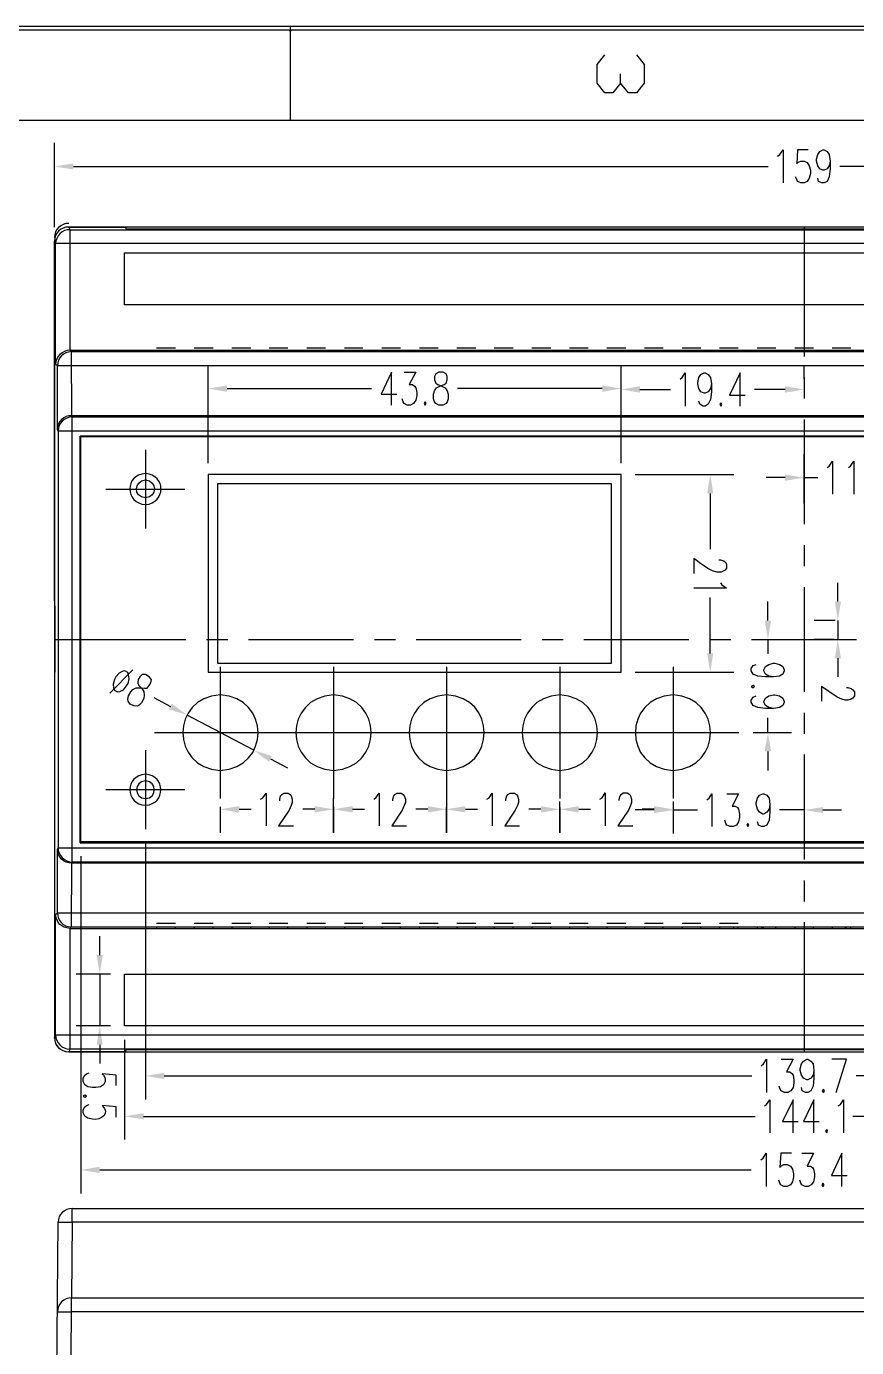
# Model space of a CAD drawing. Header units: millimetres. Extents: x 1731 to 2028, y 1528 to 1949.
# Drawn here: x 1843.1 to 1931.1, y 1808.7 to 1948.8 of the extents above; entities that cross this region are included whole.
import ezdxf

# ---------------------------------------------------------------- set-up
doc = ezdxf.new("R2010")
doc.units = ezdxf.units.MM
doc.layers.add('PDF_几何图形', color=7, linetype='Continuous')
doc.layers.add('PDF_实体填充', color=7, linetype='Continuous')

msp = doc.modelspace()

# ---------------------------------------------------------------- hatches: boundary and pattern name
at = {"layer": 'PDF_几何图形', "transparency": 33554559}
msp.add_hatch(color=256, dxfattribs=at).paths.add_polyline_path([(1871.18, 1948.45), (1871.18, 1948.42), (1871.15, 1948.29), (1871.02, 1948.26), (1870.9, 1948.29), (1870.87, 1948.42), (1870.87, 1948.45)])

# ---------------------------------------------------------------- linework, layer by layer
at = {"layer": 'PDF_几何图形', "lineweight": 25}
for points in [[(2027.97, 1948.8), (1731.06, 1948.8), (1731.06, 1528.88), (2027.97, 1528.88)], [(2027.97, 1948.42), (1731.06, 1948.42), (1731.09, 1948.42)], [(1871.02, 1948.8), (1871.02, 1938.83)], [(1906.06, 1942.78), (1905.23, 1941.76), (1904.39, 1941.76), (1903.56, 1942.78), (1903.56, 1944.76), (1904.39, 1945.78)], [(1907.73, 1945.78), (1908.56, 1944.76), (1908.56, 1942.78), (1907.73, 1941.76), (1906.89, 1941.76), (1906.06, 1942.78), (1906.06, 1943.77)], [(1846.02, 1927.52), (1846.02, 1936.44)], [(1922.7, 1935.05), (1922.95, 1935.2), (1923.29, 1935.7), (1923.29, 1932.21)], [(1925.94, 1935.7), (1924.83, 1935.7), (1924.74, 1934.22), (1924.83, 1934.37), (1925.17, 1934.52), (1925.51, 1934.52), (1925.85, 1934.37), (1926.06, 1934.03), (1926.19, 1933.54), (1926.19, 1933.2), (1926.06, 1932.7), (1925.85, 1932.36), (1925.51, 1932.21), (1925.17, 1932.21), (1924.83, 1932.36), (1924.74, 1932.55), (1924.61, 1932.86)], [(1928.29, 1934.52), (1928.19, 1934.03), (1927.95, 1933.69), (1927.64, 1933.54), (1927.52, 1933.54), (1927.18, 1933.69), (1926.96, 1934.03), (1926.84, 1934.52), (1926.84, 1934.71), (1926.96, 1935.2), (1927.18, 1935.54), (1927.52, 1935.7), (1927.64, 1935.7), (1927.95, 1935.54), (1928.19, 1935.2), (1928.29, 1934.52), (1928.29, 1933.69), (1928.19, 1932.86), (1927.95, 1932.36), (1927.64, 1932.21), (1927.39, 1932.21), (1927.05, 1932.36), (1926.96, 1932.7)], [(1848.03, 1933.94), (1921.71, 1933.94)], [(2002.99, 1933.94), (1929.31, 1933.94)], [(1846.33, 1854.76), (1846.33, 1861.52), (1846.42, 1861.67), (2004.6, 1861.67), (2004.6, 1905.88), (2004.69, 1906.06), (2004.69, 1912.79), (2004.84, 1912.95), (2004.84, 1925.76), (2004.81, 1926.13), (2004.66, 1926.5), (2004.41, 1926.81), (2004.1, 1927.05), (2003.73, 1927.21), (2003.36, 1927.24), (2003.36, 1914.46)], [(1847.53, 1927.52), (1847.66, 1927.24), (2003.36, 1927.24), (2003.49, 1927.52)], [(1847.66, 1927.24), (1847.66, 1914.46), (2003.33, 1914.46), (2003.18, 1914.3), (2003.18, 1907.51), (2003.12, 1907.39), (2003.12, 1905.88), (2003.12, 1905.35), (2003.12, 1862.2), (2003.12, 1861.67), (2003.12, 1860.16), (1847.9, 1860.16), (1847.84, 1860.04), (1847.81, 1853.27), (2003.18, 1853.27), (2003.18, 1860.04), (1847.84, 1860.04)], [(1925.51, 1927.52), (1925.51, 1913.78)], [(2005, 1926.03), (2004.84, 1925.76), (1846.14, 1925.76), (1846.02, 1926.03)], [(1846.02, 1887.88), (1846.02, 1926.03), (1846.02, 1841.54)], [(2004.69, 1912.79), (1846.33, 1912.79), (1846.14, 1912.95), (1846.14, 1925.76)], [(1847.66, 1914.46), (1847.81, 1914.3), (2003.18, 1914.3)], [(1856.85, 1914.46), (1856.85, 1914.34)], [(1858.86, 1914.34), (1858.86, 1914.46)], [(1860.84, 1914.46), (1860.84, 1914.34)], [(1862.84, 1914.34), (1862.84, 1914.46)], [(1864.82, 1914.46), (1864.82, 1914.34)], [(1866.83, 1914.34), (1866.83, 1914.46)], [(1868.8, 1914.46), (1868.8, 1914.34)], [(1870.78, 1914.34), (1870.78, 1914.46)], [(1872.78, 1914.46), (1872.78, 1914.34)], [(1874.76, 1914.34), (1874.76, 1914.46)], [(1876.77, 1914.46), (1876.77, 1914.34)], [(1878.74, 1914.34), (1878.74, 1914.46)], [(1880.75, 1914.46), (1880.75, 1914.34)], [(1882.72, 1914.34), (1882.72, 1914.46)], [(1884.73, 1914.46), (1884.73, 1914.34)], [(1886.71, 1914.34), (1886.71, 1914.46)], [(1888.68, 1914.46), (1888.68, 1914.34)], [(1890.69, 1914.34), (1890.69, 1914.46)], [(1892.66, 1914.46), (1892.66, 1914.34)], [(1894.67, 1914.34), (1894.67, 1914.46)], [(1896.65, 1914.46), (1896.65, 1914.34)], [(1898.65, 1914.34), (1898.65, 1914.46)], [(1900.63, 1914.46), (1900.63, 1914.34)], [(1902.63, 1914.34), (1902.63, 1914.46)], [(1904.61, 1914.46), (1904.61, 1914.34)], [(1906.62, 1914.34), (1906.62, 1914.46)], [(1908.59, 1914.46), (1908.59, 1914.34)], [(1910.57, 1914.34), (1910.57, 1914.46)], [(1912.57, 1914.46), (1912.57, 1914.34)], [(1914.55, 1914.34), (1914.55, 1914.46)], [(1916.56, 1914.46), (1916.56, 1914.34)], [(1918.53, 1914.34), (1918.53, 1914.46)], [(1920.54, 1914.46), (1920.54, 1914.34)], [(1922.51, 1914.34), (1922.51, 1914.46)], [(1924.52, 1914.46), (1924.52, 1914.34)], [(1926.5, 1914.34), (1926.5, 1914.46)], [(1928.5, 1914.46), (1928.5, 1914.34)], [(1930.48, 1914.34), (1930.48, 1914.46)], [(1847.81, 1914.3), (1847.84, 1907.51)], [(2004.6, 1905.88), (1846.42, 1905.88), (1846.33, 1906.06), (1846.33, 1912.79)], [(1862.32, 1902.48), (1862.32, 1912.88)], [(1881.77, 1908.62), (1881.77, 1912.14), (1880.66, 1909.8), (1882.32, 1909.8)], [(1883.09, 1912.14), (1884.33, 1912.14), (1883.65, 1910.82), (1883.99, 1910.82), (1884.21, 1910.63), (1884.33, 1910.48), (1884.45, 1909.98), (1884.45, 1909.64), (1884.33, 1909.15), (1884.11, 1908.81), (1883.77, 1908.62), (1883.43, 1908.62), (1883.09, 1908.81), (1883, 1908.96), (1882.88, 1909.3)], [(1906.12, 1902.48), (1906.12, 1912.88)], [(1906.12, 1910.29), (1906.12, 1912.79)], [(1912.36, 1911.37), (1912.57, 1911.56), (1912.91, 1912.05), (1912.91, 1908.53)], [(1915.69, 1910.88), (1915.6, 1910.38), (1915.35, 1910.04), (1915.01, 1909.89), (1914.92, 1909.89), (1914.58, 1910.04), (1914.36, 1910.38), (1914.24, 1910.88), (1914.24, 1911.03), (1914.36, 1911.56), (1914.58, 1911.87), (1914.92, 1912.05), (1915.01, 1912.05), (1915.35, 1911.87), (1915.6, 1911.56), (1915.69, 1910.88), (1915.69, 1910.04), (1915.6, 1909.21), (1915.35, 1908.72), (1915.01, 1908.53), (1914.8, 1908.53), (1914.46, 1908.72), (1914.36, 1909.06)], [(1918.72, 1908.53), (1918.72, 1912.05), (1917.61, 1909.7), (1919.27, 1909.7)], [(1925.51, 1911.43), (1925.51, 1912.79)], [(1864.32, 1910.38), (1879.64, 1910.38)], [(1904.12, 1910.38), (1888.77, 1910.38)], [(1908.1, 1910.29), (1911.34, 1910.29)], [(1923.5, 1910.29), (1920.26, 1910.29)], [(1925.51, 1911.56), (1925.51, 1909.33)], [(2003.18, 1907.51), (1847.84, 1907.51), (1847.9, 1907.39), (2003.12, 1907.39)], [(1847.9, 1860.16), (1847.9, 1861.67), (1847.9, 1862.2), (1847.9, 1905.35), (1847.9, 1905.88), (1847.9, 1907.39)], [(1925.51, 1907.11), (1925.51, 1896)], [(1846.42, 1905.88), (1846.42, 1861.67)], [(2002.25, 1905.35), (1848.74, 1905.35), (1848.83, 1905.29), (2002.19, 1905.29)], [(1848.74, 1862.2), (1848.74, 1905.35)], [(1848.83, 1862.29), (1848.83, 1905.29)], [(1855.68, 1903.9), (1855.68, 1895.54)], [(1925.51, 1898.19), (1925.51, 1903.44)], [(1927.98, 1902.02), (1928.19, 1902.17), (1928.53, 1902.67), (1928.53, 1899.18)], [(1930.23, 1902.02), (1930.45, 1902.17), (1930.79, 1902.67), (1930.79, 1899.18)], [(1907.6, 1901.28), (1918.07, 1901.28)], [(1923.5, 1900.94), (1921.5, 1900.94)], [(1925.51, 1900.94), (1926.99, 1900.94)], [(1851.48, 1899.73), (1859.85, 1899.73)], [(1915.57, 1899.27), (1915.57, 1893.34)], [(1925.51, 1893.78), (1925.51, 1891.55)], [(1913.81, 1892.36), (1913.81, 1890.78)], [(1916.46, 1892.23), (1916.65, 1892.23), (1916.96, 1892.11), (1917.14, 1892.02), (1917.3, 1891.77), (1917.3, 1891.34), (1917.14, 1891.12)], [(1916.65, 1889.76), (1916.8, 1889.55), (1917.3, 1889.21), (1913.81, 1889.21)], [(1925.51, 1889.33), (1925.51, 1878.22)], [(1929.09, 1887.79), (1929.09, 1889.79)], [(1915.57, 1882.29), (1915.57, 1888.22)], [(1921.68, 1885.78), (1921.68, 1887.79)], [(1928.81, 1885.78), (1926.59, 1885.78)], [(1929.09, 1885.78), (1929.09, 1883.77)], [(1846.02, 1883.77), (1859.94, 1883.77)], [(1862.16, 1883.77), (1864.39, 1883.77)], [(1866.61, 1883.77), (1877.72, 1883.77)], [(1879.95, 1883.77), (1882.17, 1883.77)], [(1884.39, 1883.77), (1895.5, 1883.77)], [(1897.73, 1883.77), (1899.95, 1883.77)], [(1902.17, 1883.77), (1913.28, 1883.77)], [(1915.51, 1883.77), (1917.73, 1883.77)], [(1919.95, 1883.77), (1931.07, 1883.77)], [(1921.68, 1883.77), (1921.68, 1882.23)], [(1922.05, 1883.77), (1924.18, 1883.77)], [(1928.66, 1883.77), (1926.59, 1883.77)], [(1863.61, 1880.87), (1863.61, 1866.89)], [(1875.62, 1880.87), (1875.62, 1866.89)], [(1887.6, 1880.87), (1887.6, 1866.89)], [(1899.61, 1880.87), (1899.61, 1866.89)], [(1911.62, 1880.87), (1911.62, 1866.89)], [(1922.27, 1879.79), (1921.77, 1879.88), (1921.43, 1880.1), (1921.25, 1880.44), (1921.25, 1880.56), (1921.43, 1880.9), (1921.77, 1881.12), (1922.27, 1881.24), (1922.42, 1881.24), (1922.92, 1881.12), (1923.26, 1880.9), (1923.41, 1880.56), (1923.41, 1880.44), (1923.26, 1880.1), (1922.92, 1879.88), (1922.27, 1879.79), (1921.43, 1879.79), (1920.6, 1879.88), (1920.11, 1880.1), (1919.92, 1880.44), (1919.92, 1880.69), (1920.11, 1881), (1920.42, 1881.12)], [(1929.09, 1881.77), (1929.09, 1879.79)], [(1846.02, 1879.67), (1846.02, 1841.54), (1846.14, 1841.82), (2004.84, 1841.82), (2004.84, 1854.6), (2004.69, 1854.76)], [(1854.32, 1880.56), (1851.88, 1878.06)], [(1907.6, 1880.29), (1918.07, 1880.29)], [(1930.02, 1878.68), (1930.17, 1878.68), (1930.51, 1878.56), (1930.69, 1878.43), (1930.85, 1878.22), (1930.85, 1877.79), (1930.69, 1877.54), (1930.51, 1877.45), (1930.17, 1877.32), (1929.86, 1877.32), (1929.52, 1877.45), (1929.03, 1877.66), (1927.36, 1878.77), (1927.36, 1877.23)], [(1856.55, 1877.6), (1858.31, 1876.67)], [(1922.27, 1876.43), (1921.77, 1876.55), (1921.43, 1876.77), (1921.25, 1877.11), (1921.25, 1877.2), (1921.43, 1877.54), (1921.77, 1877.79), (1922.27, 1877.88), (1922.42, 1877.88), (1922.92, 1877.79), (1923.26, 1877.54), (1923.41, 1877.2), (1923.41, 1877.11), (1923.26, 1876.77), (1922.92, 1876.55), (1922.27, 1876.43), (1921.43, 1876.43), (1920.6, 1876.55), (1920.11, 1876.77), (1919.92, 1877.11), (1919.92, 1877.32), (1920.11, 1877.66), (1920.42, 1877.79)], [(1867.17, 1872.01), (1860.1, 1875.75)], [(1921.68, 1873.9), (1921.68, 1875.44)], [(1925.51, 1876), (1925.51, 1873.77)], [(1856.64, 1873.9), (1870.62, 1873.9)], [(1868.62, 1873.9), (1882.6, 1873.9)], [(1880.62, 1873.9), (1894.61, 1873.9)], [(1892.63, 1873.9), (1906.62, 1873.9)], [(1904.61, 1873.9), (1918.59, 1873.9)], [(1920.11, 1873.9), (1924.18, 1873.9)], [(1855.68, 1872.01), (1855.68, 1863.65)], [(1868.92, 1871.09), (1870.72, 1870.16)], [(1921.68, 1871.89), (1921.68, 1869.88)], [(1925.51, 1871.55), (1925.51, 1860.44)], [(1851.48, 1867.85), (1859.85, 1867.85)], [(1867.88, 1866.83), (1868.12, 1866.98), (1868.46, 1867.48), (1868.46, 1863.99)], [(1869.91, 1866.64), (1869.91, 1866.83), (1870.01, 1867.17), (1870.13, 1867.32), (1870.34, 1867.48), (1870.81, 1867.48), (1871.02, 1867.32), (1871.12, 1867.17), (1871.24, 1866.83), (1871.24, 1866.49), (1871.12, 1866.15), (1870.9, 1865.65), (1869.79, 1863.99), (1871.36, 1863.99)], [(1875.62, 1866.02), (1875.62, 1863.25), (1875.62, 1866.95)], [(1879.88, 1866.83), (1880.1, 1866.98), (1880.44, 1867.48), (1880.44, 1863.99)], [(1881.89, 1866.64), (1881.89, 1866.83), (1882.01, 1867.17), (1882.11, 1867.32), (1882.35, 1867.48), (1882.79, 1867.48), (1883, 1867.32), (1883.12, 1867.17), (1883.25, 1866.83), (1883.25, 1866.49), (1883.12, 1866.15), (1882.91, 1865.65), (1881.8, 1863.99), (1883.34, 1863.99)], [(1887.6, 1866.95), (1887.6, 1863.25), (1887.6, 1865.93)], [(1891.89, 1866.83), (1892.11, 1866.98), (1892.45, 1867.48), (1892.45, 1863.99)], [(1893.9, 1866.64), (1893.9, 1866.83), (1893.99, 1867.17), (1894.11, 1867.32), (1894.33, 1867.48), (1894.79, 1867.48), (1895.01, 1867.32), (1895.13, 1867.17), (1895.23, 1866.83), (1895.23, 1866.49), (1895.13, 1866.15), (1894.89, 1865.65), (1893.77, 1863.99), (1895.35, 1863.99)], [(1903.87, 1866.83), (1904.12, 1866.98), (1904.42, 1867.51), (1904.42, 1863.99)], [(1905.91, 1866.67), (1905.91, 1866.83), (1906, 1867.17), (1906.12, 1867.32), (1906.34, 1867.51), (1906.77, 1867.51), (1907.02, 1867.32), (1907.11, 1867.17), (1907.23, 1866.83), (1907.23, 1866.49), (1907.11, 1866.15), (1906.89, 1865.65), (1905.78, 1863.99), (1907.36, 1863.99)], [(1915.2, 1866.77), (1915.45, 1866.92), (1915.75, 1867.41), (1915.75, 1863.92)], [(1917.33, 1867.41), (1918.56, 1867.41), (1917.88, 1866.09), (1918.22, 1866.09), (1918.44, 1865.93), (1918.56, 1865.75), (1918.66, 1865.25), (1918.66, 1864.91), (1918.56, 1864.42), (1918.35, 1864.08), (1918.01, 1863.92), (1917.67, 1863.92), (1917.33, 1864.08), (1917.2, 1864.26), (1917.11, 1864.6)], [(1921.9, 1866.27), (1921.8, 1865.75), (1921.56, 1865.44), (1921.25, 1865.25), (1921.13, 1865.25), (1920.79, 1865.44), (1920.57, 1865.75), (1920.45, 1866.27), (1920.45, 1866.43), (1920.57, 1866.92), (1920.79, 1867.26), (1921.13, 1867.41), (1921.25, 1867.41), (1921.56, 1867.26), (1921.8, 1866.92), (1921.9, 1866.27), (1921.9, 1865.44), (1921.8, 1864.6), (1921.56, 1864.08), (1921.25, 1863.92), (1921, 1863.92), (1920.69, 1864.08), (1920.57, 1864.42)], [(1863.61, 1866.02), (1863.61, 1863.25)], [(1865.62, 1865.75), (1866.89, 1865.75)], [(1873.62, 1865.75), (1872.35, 1865.75)], [(1877.63, 1865.75), (1878.9, 1865.75)], [(1885.63, 1865.75), (1884.36, 1865.75)], [(1889.61, 1865.75), (1890.87, 1865.75)], [(1897.6, 1865.75), (1896.34, 1865.75)], [(1899.61, 1865.93), (1899.61, 1863.25), (1899.61, 1866.58)], [(1901.62, 1865.75), (1902.88, 1865.75)], [(1909.61, 1865.68), (1907.6, 1865.68)], [(1909.61, 1865.75), (1908.35, 1865.75)], [(1911.62, 1866.58), (1911.62, 1863.25)], [(1911.62, 1865.68), (1914.21, 1865.68)], [(1925.51, 1865.68), (1922.92, 1865.68)], [(1927.52, 1865.68), (1929.49, 1865.68)], [(1911.62, 1865.38), (1911.62, 1863.18)], [(1925.51, 1865.38), (1925.51, 1863.18)], [(1846.14, 1841.82), (1846.14, 1854.6), (1846.33, 1854.76), (2004.69, 1854.76), (2004.69, 1861.52), (2004.6, 1861.67)], [(1855.68, 1862.17), (1855.68, 1834.97)], [(1848.83, 1860.78), (1848.83, 1825)], [(1925.51, 1858.21), (1925.51, 1855.99)], [(2003.36, 1853.12), (2003.36, 1840.31), (1847.66, 1840.31), (1847.53, 1840.03)], [(1847.81, 1853.27), (1847.66, 1853.12), (2003.33, 1853.12), (2003.18, 1853.27)], [(1847.66, 1853.12), (1847.66, 1840.31)], [(1856.85, 1853.24), (1856.85, 1853.12)], [(1858.86, 1853.12), (1858.86, 1853.24)], [(1860.84, 1853.24), (1860.84, 1853.12)], [(1862.84, 1853.12), (1862.84, 1853.24)], [(1864.82, 1853.24), (1864.82, 1853.12)], [(1866.83, 1853.12), (1866.83, 1853.24)], [(1868.8, 1853.24), (1868.8, 1853.12)], [(1870.78, 1853.12), (1870.78, 1853.24)], [(1872.78, 1853.24), (1872.78, 1853.12)], [(1874.76, 1853.12), (1874.76, 1853.24)], [(1876.77, 1853.24), (1876.77, 1853.12)], [(1878.74, 1853.12), (1878.74, 1853.24)], [(1880.75, 1853.24), (1880.75, 1853.12)], [(1882.72, 1853.12), (1882.72, 1853.24)], [(1884.73, 1853.24), (1884.73, 1853.12)], [(1886.71, 1853.12), (1886.71, 1853.24)], [(1888.68, 1853.24), (1888.68, 1853.12)], [(1890.69, 1853.12), (1890.69, 1853.24)], [(1892.66, 1853.24), (1892.66, 1853.12)], [(1894.67, 1853.12), (1894.67, 1853.24)], [(1896.65, 1853.24), (1896.65, 1853.12)], [(1898.65, 1853.12), (1898.65, 1853.24)], [(1900.63, 1853.24), (1900.63, 1853.12)], [(1902.63, 1853.12), (1902.63, 1853.24)], [(1904.61, 1853.24), (1904.61, 1853.12)], [(1906.62, 1853.12), (1906.62, 1853.24)], [(1908.59, 1853.24), (1908.59, 1853.12)], [(1910.57, 1853.12), (1910.57, 1853.24)], [(1912.57, 1853.24), (1912.57, 1853.12)], [(1914.55, 1853.12), (1914.55, 1853.24)], [(1916.56, 1853.24), (1916.56, 1853.12)], [(1918.04, 1853.24), (1918.04, 1853.12)], [(1918.53, 1853.12), (1918.53, 1853.24)], [(1920.54, 1853.24), (1920.54, 1853.12)], [(1921.03, 1853.24), (1921.03, 1853.12)], [(1921.16, 1853.24), (1921.16, 1853.12)], [(1922.51, 1853.12), (1922.51, 1853.24)], [(1924.52, 1853.24), (1924.52, 1853.12)], [(1925.51, 1853.77), (1925.51, 1840.03)], [(1926.5, 1853.12), (1926.5, 1853.24)], [(1928.5, 1853.24), (1928.5, 1853.12)], [(1929.86, 1853.24), (1929.86, 1853.12)], [(1929.95, 1853.24), (1929.95, 1853.12)], [(1930.48, 1853.12), (1930.48, 1853.24)], [(1850.83, 1850.28), (1850.83, 1852.29)], [(1851.98, 1848.27), (1848.33, 1848.27)], [(1850.83, 1848.27), (1850.83, 1842.78)], [(1851.98, 1842.78), (1848.33, 1842.78)], [(1850.83, 1840.77), (1850.83, 1838.8)], [(1853.46, 1841.3), (1853.46, 1830.71)], [(1920.97, 1838.55), (1921.22, 1838.74), (1921.53, 1839.23), (1921.53, 1835.71)], [(1923.1, 1839.23), (1924.34, 1839.23), (1923.66, 1837.9), (1924, 1837.9), (1924.21, 1837.72), (1924.34, 1837.56), (1924.43, 1837.07), (1924.43, 1836.73), (1924.34, 1836.23), (1924.12, 1835.9), (1923.78, 1835.71), (1923.44, 1835.71), (1923.1, 1835.9), (1922.98, 1836.05), (1922.88, 1836.39)], [(1926.56, 1838.06), (1926.47, 1837.56), (1926.22, 1837.22), (1925.91, 1837.07), (1925.79, 1837.07), (1925.45, 1837.22), (1925.23, 1837.56), (1925.11, 1838.06), (1925.11, 1838.21), (1925.23, 1838.74), (1925.45, 1839.04), (1925.79, 1839.23), (1925.91, 1839.23), (1926.22, 1839.04), (1926.47, 1838.74), (1926.56, 1838.06), (1926.56, 1837.22), (1926.47, 1836.39), (1926.22, 1835.9), (1925.91, 1835.71), (1925.66, 1835.71), (1925.32, 1835.9), (1925.23, 1836.23)], [(1928.9, 1835.71), (1930.02, 1839.23), (1928.47, 1839.23)], [(1852.56, 1836.45), (1852.56, 1837.56), (1851.08, 1837.69), (1851.24, 1837.56), (1851.39, 1837.22), (1851.39, 1836.88), (1851.24, 1836.54), (1850.9, 1836.33), (1850.4, 1836.23), (1850.06, 1836.23), (1849.57, 1836.33), (1849.23, 1836.54), (1849.08, 1836.88), (1849.08, 1837.22), (1849.23, 1837.56), (1849.41, 1837.69), (1849.72, 1837.78)], [(1857.66, 1837.47), (1919.98, 1837.47)], [(1993.33, 1837.47), (1931.03, 1837.47)], [(1921.31, 1834.29), (1921.53, 1834.44), (1921.87, 1834.94), (1921.87, 1831.45)], [(1924.34, 1831.45), (1924.34, 1834.94), (1923.22, 1832.62), (1924.89, 1832.62)], [(1926.56, 1831.45), (1926.56, 1834.94), (1925.45, 1832.62), (1927.11, 1832.62)], [(1929.12, 1834.29), (1929.37, 1834.44), (1929.68, 1834.94), (1929.68, 1831.45)], [(1850.06, 1832.87), (1849.57, 1832.99), (1849.23, 1833.21), (1849.08, 1833.55), (1849.08, 1833.89), (1849.23, 1834.2), (1849.41, 1834.32), (1849.72, 1834.44)], [(1852.56, 1833.09), (1852.56, 1834.2), (1851.08, 1834.32)], [(1855.47, 1833.18), (1920.32, 1833.18)], [(1995.55, 1833.18), (1930.69, 1833.18)], [(1920.94, 1828.58), (1921.16, 1828.73), (1921.5, 1829.26), (1921.5, 1825.74)], [(1924.18, 1829.26), (1923.04, 1829.26), (1922.95, 1827.75), (1923.04, 1827.9), (1923.38, 1828.09), (1923.72, 1828.09), (1924.06, 1827.9), (1924.27, 1827.59), (1924.4, 1827.07), (1924.4, 1826.76), (1924.27, 1826.23), (1924.06, 1825.92), (1923.72, 1825.74), (1923.38, 1825.74), (1923.04, 1825.92), (1922.95, 1826.08), (1922.82, 1826.42)], [(1925.29, 1829.26), (1926.53, 1829.26), (1925.85, 1827.9), (1926.19, 1827.9), (1926.4, 1827.75), (1926.53, 1827.59), (1926.62, 1827.07), (1926.62, 1826.76), (1926.53, 1826.23), (1926.28, 1825.92), (1925.94, 1825.74), (1925.63, 1825.74), (1925.29, 1825.92), (1925.17, 1826.08), (1925.08, 1826.42)], [(1929.52, 1825.74), (1929.52, 1829.26), (1928.41, 1826.91), (1930.08, 1826.91)], [(1850.83, 1827.5), (1919.92, 1827.5)], [(1847.81, 1813.92), (1847.81, 1812.43), (1847.66, 1794.84), (2003.36, 1794.84), (2003.36, 1793.36), (2004.84, 1793.33)], [(1846.33, 1812.43), (1846.33, 1812.47), (1846.36, 1812.47), (1846.36, 1812.43)], [(2003.33, 1794.84), (2003.18, 1812.43), (1847.81, 1812.43)]]:
    msp.add_lwpolyline(points, dxfattribs=at)
for points in [[(2017.99, 1938.83), (1741.03, 1938.83), (1741.03, 1538.85), (2017.99, 1538.85)], [(1997.5, 1927.52), (2003.49, 1927.52), (1847.53, 1927.52), (1853.52, 1927.52), (1853.61, 1927.33), (1997.4, 1927.33)], [(1853.46, 1924.77), (1997.53, 1924.77), (1997.53, 1919.27), (1853.46, 1919.27)], [(1886.8, 1912.14), (1886.46, 1911.96), (1886.34, 1911.65), (1886.34, 1911.31), (1886.46, 1910.97), (1886.67, 1910.82), (1887.11, 1910.63), (1887.45, 1910.48), (1887.66, 1910.14), (1887.79, 1909.8), (1887.79, 1909.3), (1887.66, 1908.96), (1887.57, 1908.81), (1887.23, 1908.62), (1886.8, 1908.62), (1886.46, 1908.81), (1886.34, 1908.96), (1886.21, 1909.3), (1886.21, 1909.8), (1886.34, 1910.14), (1886.55, 1910.48), (1886.89, 1910.63), (1887.35, 1910.82), (1887.57, 1910.97), (1887.66, 1911.31), (1887.66, 1911.65), (1887.57, 1911.96), (1887.23, 1912.14)], [(1885.35, 1908.96), (1885.22, 1908.81), (1885.35, 1908.62), (1885.44, 1908.81)], [(1916.71, 1908.87), (1916.59, 1908.72), (1916.71, 1908.53), (1916.8, 1908.72)], [(1848.74, 1862.2), (2002.25, 1862.2), (2002.25, 1905.35), (2002.19, 1905.29), (2002.19, 1862.29), (1848.83, 1862.29)], [(1862.32, 1880.29), (1906.12, 1880.29), (1906.12, 1901.28), (1862.32, 1901.28)], [(1905.1, 1900.29), (1863.31, 1900.29), (1863.31, 1881.27), (1905.1, 1881.27)], [(1846.05, 1880.29), (1846.08, 1880.29), (1846.08, 1887.29), (1846.05, 1887.29)], [(1853.49, 1880.44), (1853.21, 1880.38), (1852.87, 1880.19), (1852.53, 1879.79), (1852.38, 1879.51), (1852.25, 1879.02), (1852.29, 1878.62), (1852.41, 1878.37), (1852.69, 1878.22), (1852.96, 1878.25), (1853.34, 1878.43), (1853.67, 1878.84), (1853.83, 1879.11), (1853.95, 1879.61), (1853.89, 1880.01), (1853.8, 1880.26)], [(1855.68, 1880.04), (1855.31, 1880.04), (1855.06, 1879.79), (1854.91, 1879.51), (1854.85, 1879.14), (1854.97, 1878.9), (1855.28, 1878.56), (1855.5, 1878.25), (1855.53, 1877.85), (1855.5, 1877.51), (1855.25, 1877.04), (1855, 1876.8), (1854.82, 1876.71), (1854.45, 1876.74), (1854.05, 1876.92), (1853.83, 1877.23), (1853.8, 1877.45), (1853.86, 1877.79), (1854.11, 1878.22), (1854.35, 1878.46), (1854.69, 1878.65), (1855.06, 1878.65), (1855.56, 1878.59), (1855.84, 1878.62), (1856.08, 1878.87), (1856.24, 1879.17), (1856.3, 1879.51), (1856.08, 1879.82)], [(1920.26, 1878.77), (1920.11, 1878.9), (1919.92, 1878.77), (1920.11, 1878.65)], [(1919.55, 1864.26), (1919.46, 1864.08), (1919.55, 1863.92), (1919.67, 1864.08)], [(1853.46, 1848.27), (1997.53, 1848.27), (1997.53, 1842.78), (1853.46, 1842.78)], [(1997.5, 1840.03), (1997.4, 1840.22), (1853.61, 1840.22), (1853.52, 1840.03), (1847.53, 1840.03), (2003.49, 1840.03)], [(1927.58, 1836.05), (1927.45, 1835.9), (1927.58, 1835.71), (1927.67, 1835.9)], [(1849.41, 1835.34), (1849.23, 1835.43), (1849.08, 1835.34), (1849.23, 1835.22)], [(1927.92, 1831.79), (1927.79, 1831.6), (1927.92, 1831.45), (1928.01, 1831.6)], [(1927.52, 1826.08), (1927.39, 1825.92), (1927.52, 1825.74), (1927.64, 1825.92)], [(1846.24, 1764.74), (1846.02, 1777.74), (1846.42, 1821.94), (1847.9, 1821.94), (1847.9, 1823.42), (2003.12, 1823.42), (2003.12, 1821.94), (2004.6, 1821.94), (2005, 1777.74), (2004.78, 1764.74)], [(1847.84, 1813.92), (2003.18, 1813.92), (2003.12, 1821.94), (1847.9, 1821.94)]]:
    msp.add_lwpolyline(points, close=True, dxfattribs=at)
for points in [[(1847.53, 1927.9), (1846.69, 1927.93), (1846.04, 1927.25), (1846.02, 1926.42)], [(1847.53, 1927.52), (1846.69, 1927.54), (1846.04, 1926.87), (1846.02, 1926.03)], [(1847.66, 1927.24), (1846.86, 1927.31), (1846.16, 1926.52), (1846.14, 1925.76)], [(1847.66, 1914.46), (1846.83, 1914.43), (1846.19, 1913.78), (1846.14, 1912.95)], [(1856.85, 1914.72), (1857.52, 1914.72), (1858.19, 1914.72), (1858.86, 1914.72)], [(1860.84, 1914.72), (1861.51, 1914.72), (1862.17, 1914.72), (1862.84, 1914.72)], [(1864.82, 1914.72), (1865.49, 1914.72), (1866.16, 1914.72), (1866.83, 1914.72)], [(1868.8, 1914.72), (1869.46, 1914.72), (1870.12, 1914.72), (1870.78, 1914.72)], [(1872.78, 1914.72), (1873.44, 1914.72), (1874.1, 1914.72), (1874.76, 1914.72)], [(1876.77, 1914.72), (1877.42, 1914.72), (1878.08, 1914.72), (1878.74, 1914.72)], [(1880.75, 1914.72), (1881.41, 1914.72), (1882.06, 1914.72), (1882.72, 1914.72)], [(1884.73, 1914.72), (1885.39, 1914.72), (1886.05, 1914.72), (1886.71, 1914.72)], [(1888.68, 1914.72), (1889.35, 1914.72), (1890.02, 1914.72), (1890.69, 1914.72)], [(1892.66, 1914.72), (1893.33, 1914.72), (1894, 1914.72), (1894.67, 1914.72)], [(1896.65, 1914.72), (1897.31, 1914.72), (1897.98, 1914.72), (1898.65, 1914.72)], [(1900.63, 1914.72), (1901.3, 1914.72), (1901.97, 1914.72), (1902.63, 1914.72)], [(1904.61, 1914.72), (1905.28, 1914.72), (1905.95, 1914.72), (1906.62, 1914.72)], [(1908.59, 1914.72), (1909.25, 1914.72), (1909.91, 1914.72), (1910.57, 1914.72)], [(1912.57, 1914.72), (1913.23, 1914.72), (1913.89, 1914.72), (1914.55, 1914.72)], [(1916.56, 1914.72), (1917.22, 1914.72), (1917.87, 1914.72), (1918.53, 1914.72)], [(1920.54, 1914.72), (1921.2, 1914.72), (1921.86, 1914.72), (1922.51, 1914.72)], [(1924.52, 1914.72), (1925.18, 1914.72), (1925.84, 1914.72), (1926.5, 1914.72)], [(1928.5, 1914.72), (1929.16, 1914.72), (1929.82, 1914.72), (1930.48, 1914.72)], [(1847.81, 1914.3), (1846.97, 1914.25), (1846.35, 1913.65), (1846.33, 1912.79)], [(1847.84, 1907.51), (1847.04, 1907.59), (1846.32, 1906.85), (1846.33, 1906.06)], [(1847.9, 1907.39), (1847.09, 1907.34), (1846.36, 1906.74), (1846.42, 1905.88)], [(1855.68, 1901.37), (1853.44, 1901.26), (1853.48, 1898.21), (1855.68, 1898.07)], [(1855.68, 1898.78), (1854.37, 1898.9), (1854.42, 1900.58), (1855.68, 1900.69)], [(1855.68, 1898.07), (1857.85, 1898.25), (1857.88, 1901.23), (1855.68, 1901.37)], [(1855.68, 1900.69), (1856.92, 1900.58), (1856.93, 1898.88), (1855.68, 1898.78)], [(1917.14, 1891.12), (1916.14, 1890.28), (1914.39, 1892.04), (1913.81, 1892.36)], [(1863.61, 1877.88), (1858.31, 1877.64), (1858.31, 1870.13), (1863.61, 1869.88)], [(1863.61, 1869.88), (1868.94, 1870.13), (1868.94, 1877.63), (1863.61, 1877.88)], [(1875.62, 1877.88), (1870.3, 1877.62), (1870.3, 1870.15), (1875.62, 1869.88)], [(1875.62, 1869.88), (1880.93, 1870.13), (1880.93, 1877.64), (1875.62, 1877.88)], [(1887.6, 1877.88), (1882.31, 1877.63), (1882.31, 1870.13), (1887.6, 1869.88)], [(1887.6, 1869.88), (1892.93, 1870.1), (1892.93, 1877.67), (1887.6, 1877.88)], [(1899.61, 1877.88), (1894.31, 1877.64), (1894.31, 1870.13), (1899.61, 1869.88)], [(1899.61, 1869.88), (1904.93, 1870.15), (1904.93, 1877.62), (1899.61, 1877.88)], [(1911.62, 1877.88), (1906.29, 1877.63), (1906.29, 1870.13), (1911.62, 1869.88)], [(1911.62, 1869.88), (1916.92, 1870.13), (1916.92, 1877.64), (1911.62, 1877.88)], [(1855.68, 1869.48), (1853.47, 1869.37), (1853.47, 1866.29), (1855.68, 1866.18)], [(1855.68, 1868.77), (1854.4, 1868.73), (1854.4, 1866.93), (1855.68, 1866.89)], [(1855.68, 1866.18), (1857.85, 1866.33), (1857.85, 1869.33), (1855.68, 1869.48)], [(1855.68, 1866.89), (1856.92, 1866.92), (1856.92, 1868.74), (1855.68, 1868.77)], [(1847.84, 1860.04), (1847, 1860.06), (1846.34, 1860.65), (1846.33, 1861.52)], [(1846.42, 1861.67), (1846.35, 1860.87), (1847.14, 1860.17), (1847.9, 1860.16)], [(1847.66, 1853.12), (1846.75, 1853.19), (1846.25, 1853.7), (1846.14, 1854.6)], [(1846.33, 1854.76), (1846.39, 1853.86), (1846.91, 1853.34), (1847.81, 1853.27)], [(1858.86, 1853.63), (1858.19, 1853.63), (1857.52, 1853.63), (1856.85, 1853.63)], [(1862.84, 1853.63), (1862.17, 1853.63), (1861.51, 1853.63), (1860.84, 1853.63)], [(1866.83, 1853.63), (1866.16, 1853.63), (1865.49, 1853.63), (1864.82, 1853.63)], [(1870.78, 1853.63), (1870.12, 1853.63), (1869.46, 1853.63), (1868.8, 1853.63)], [(1874.76, 1853.63), (1874.1, 1853.63), (1873.44, 1853.63), (1872.78, 1853.63)], [(1878.74, 1853.63), (1878.08, 1853.63), (1877.42, 1853.63), (1876.77, 1853.63)], [(1882.72, 1853.63), (1882.06, 1853.63), (1881.41, 1853.63), (1880.75, 1853.63)], [(1886.71, 1853.63), (1886.05, 1853.63), (1885.39, 1853.63), (1884.73, 1853.63)], [(1890.69, 1853.63), (1890.02, 1853.63), (1889.35, 1853.63), (1888.68, 1853.63)], [(1894.67, 1853.63), (1894, 1853.63), (1893.33, 1853.63), (1892.66, 1853.63)], [(1898.65, 1853.63), (1897.98, 1853.63), (1897.31, 1853.63), (1896.65, 1853.63)], [(1902.63, 1853.63), (1901.97, 1853.63), (1901.3, 1853.63), (1900.63, 1853.63)], [(1906.62, 1853.63), (1905.95, 1853.63), (1905.28, 1853.63), (1904.61, 1853.63)], [(1910.57, 1853.63), (1909.91, 1853.63), (1909.25, 1853.63), (1908.59, 1853.63)], [(1914.55, 1853.63), (1913.89, 1853.63), (1913.23, 1853.63), (1912.57, 1853.63)], [(1918.53, 1853.63), (1917.87, 1853.63), (1917.22, 1853.63), (1916.56, 1853.63)], [(1922.51, 1853.24), (1921.86, 1853.24), (1921.2, 1853.24), (1920.54, 1853.24)], [(1926.5, 1853.24), (1925.84, 1853.24), (1925.18, 1853.24), (1924.52, 1853.24)], [(1930.48, 1853.24), (1929.82, 1853.24), (1929.16, 1853.24), (1928.5, 1853.24)], [(1846.14, 1841.82), (1846.18, 1840.97), (1846.79, 1840.33), (1847.66, 1840.31)], [(1846.02, 1841.54), (1846.05, 1840.67), (1846.65, 1840.06), (1847.53, 1840.03)], [(1846.02, 1841.54), (1846.05, 1840.62), (1846.63, 1840.1), (1847.53, 1840.03)], [(1851.08, 1834.32), (1851.96, 1833.55), (1850.98, 1832.72), (1850.06, 1832.87)], [(1847.9, 1823.42), (1847.11, 1823.38), (1846.38, 1822.79), (1846.42, 1821.94)], [(1847.84, 1813.92), (1847.02, 1814), (1846.34, 1813.22), (1846.33, 1812.43)], [(1846.36, 1812.43), (1846.84, 1812.43), (1847.33, 1812.43), (1847.81, 1812.43)]]:
    msp.add_open_spline(points, degree=3, dxfattribs=at)
at = {"layer": 'PDF_实体填充', "lineweight": 25, "transparency": 33554559}
for points in [[(1848.03, 1934.28), (1848.03, 1933.63), (1846.02, 1933.94)], [(1864.32, 1910.72), (1864.32, 1910.04), (1862.32, 1910.38)], [(1904.12, 1910.72), (1904.12, 1910.04), (1906.12, 1910.38)], [(1908.1, 1910.63), (1908.1, 1909.95), (1906.12, 1910.29)], [(1923.5, 1910.63), (1923.5, 1909.95), (1925.51, 1910.29)], [(1915.88, 1899.27), (1915.23, 1899.27), (1915.57, 1901.28)], [(1923.5, 1901.25), (1923.5, 1900.6), (1925.51, 1900.94)], [(1929.43, 1887.79), (1928.78, 1887.79), (1929.09, 1885.78)], [(1922.02, 1885.78), (1921.34, 1885.78), (1921.68, 1883.77)], [(1929.43, 1881.77), (1928.78, 1881.77), (1929.09, 1883.77)], [(1915.88, 1882.29), (1915.23, 1882.29), (1915.57, 1880.29)], [(1858.46, 1876.95), (1858.15, 1876.37), (1860.1, 1875.75)], [(1922.02, 1871.89), (1921.34, 1871.89), (1921.68, 1873.9)], [(1869.08, 1871.4), (1868.77, 1870.81), (1867.17, 1872.01)], [(1865.62, 1866.09), (1865.62, 1865.41), (1863.61, 1865.75)], [(1873.62, 1866.09), (1873.62, 1865.41), (1875.62, 1865.75)], [(1877.63, 1866.09), (1877.63, 1865.41), (1875.62, 1865.75)], [(1885.63, 1866.09), (1885.63, 1865.41), (1887.6, 1865.75)], [(1889.61, 1866.09), (1889.61, 1865.41), (1887.6, 1865.75)], [(1897.6, 1866.09), (1897.6, 1865.41), (1899.61, 1865.75)], [(1901.62, 1866.09), (1901.62, 1865.41), (1899.61, 1865.75)], [(1909.61, 1866.09), (1909.61, 1865.41), (1911.62, 1865.75)], [(1909.61, 1865.99), (1909.61, 1865.35), (1911.62, 1865.68)], [(1927.52, 1865.99), (1927.52, 1865.35), (1925.51, 1865.68)], [(1851.14, 1850.28), (1850.5, 1850.28), (1850.83, 1848.27)], [(1851.14, 1840.77), (1850.5, 1840.77), (1850.83, 1842.78)], [(1857.66, 1837.81), (1857.66, 1837.13), (1855.68, 1837.47)], [(1855.47, 1833.52), (1855.47, 1832.87), (1853.46, 1833.18)], [(1850.83, 1827.84), (1850.83, 1827.16), (1848.83, 1827.5)]]:
    msp.add_solid(points, dxfattribs=at)

doc.saveas('drawing.dxf')
